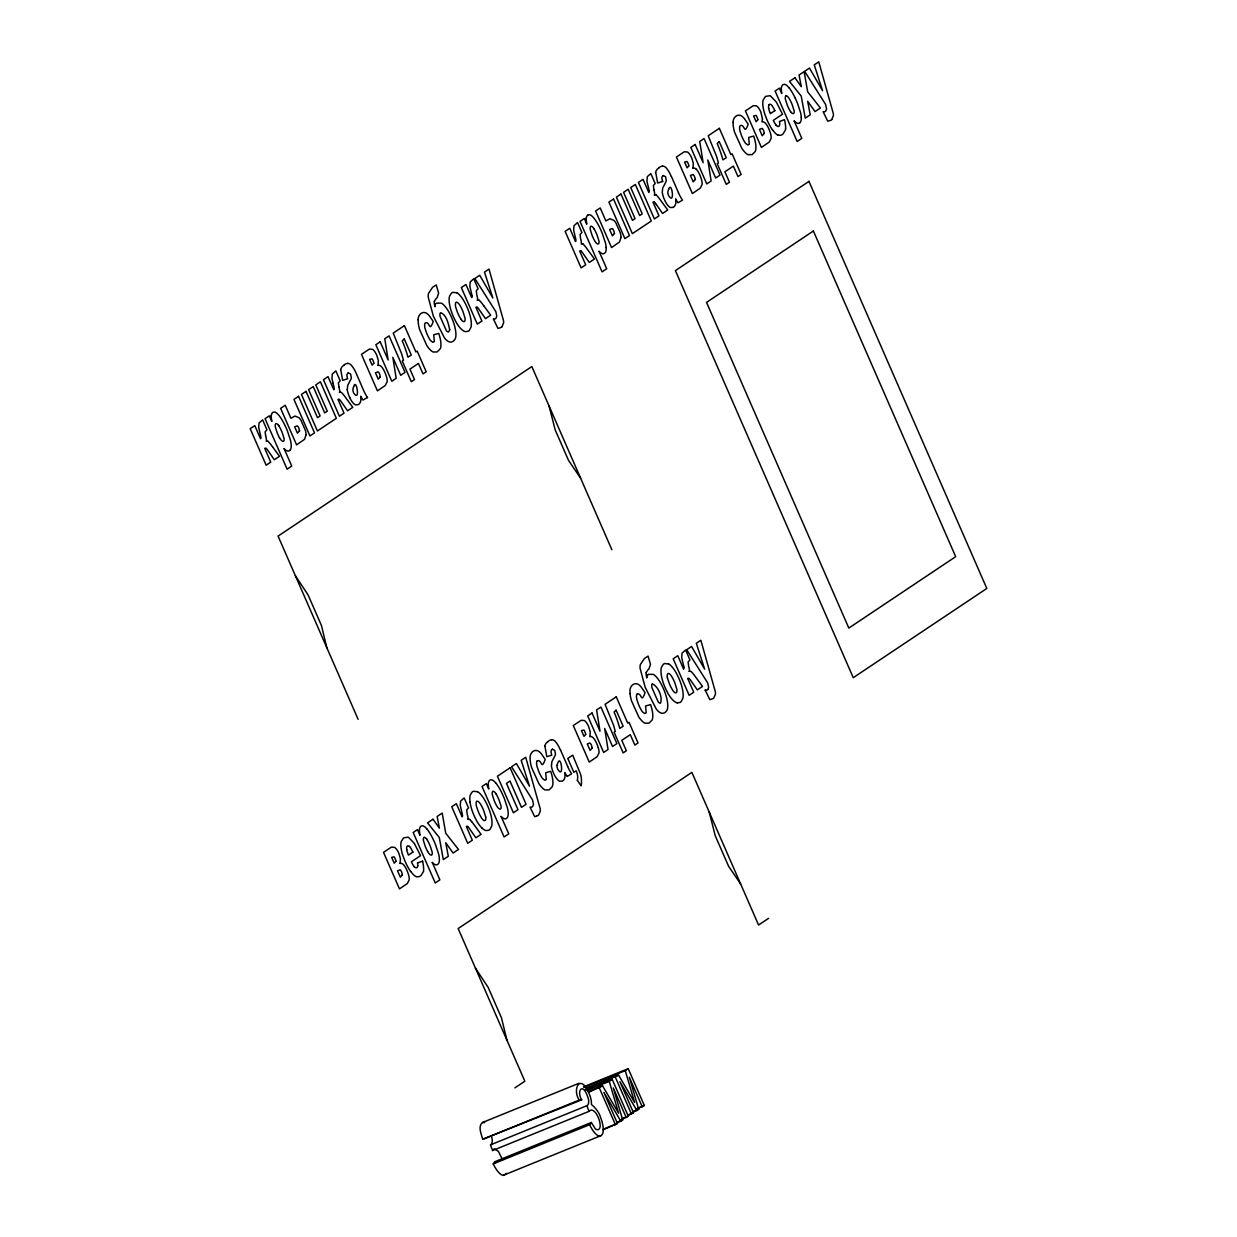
<?xml version="1.0" encoding="UTF-8"?>
<svg xmlns="http://www.w3.org/2000/svg" width="1237" height="1237" viewBox="0 0 1237 1237"><rect width="100%" height="100%" fill="white"/><g stroke="black" fill="none" stroke-linecap="round" stroke-linejoin="round"><path stroke-width="1.5" d="M340.778 369.925L342.649 380.331L347.659 378.8A7.19 2.551 67.9 0 1 346.886 375.012A12.092 4.283 67.9 0 1 348.355 372.971M544.929 746.282L546.8 756.673L551.81 755.158A7.19 2.551 67.9 0 1 551.022 751.354A12.092 4.283 67.9 0 1 552.491 749.313M655.749 172.608L657.62 183.014L662.63 181.483M557.145 765.1L557.021 766.074A3.479 1.237 67.9 0 0 557.052 766.6A3.989 1.407 67.9 0 0 557.763 769.275C564.428 779.928 560.995 753.472 557.841 762.997A30.477 10.793 67.9 0 0 557.129 765.084M434.403 301.333L435.795 298.998A83.095 29.441 67.9 0 1 437.094 297.792L438.625 293.123L436.228 284.897L432.579 287.324L428.59 293.2A15.694 5.566 67.9 0 0 428.218 297.112L433.352 316.131L444.454 337.887A15.942 5.644 67.9 0 0 446.047 339.68A17.318 6.139 67.9 0 0 448.072 341.304C451.66 343.932 455.974 339.974 455.85 336.124A17.658 6.262 67.9 0 0 455.804 332.32A20.952 7.422 67.9 0 0 452.835 320.46L452.031 318.497A25.482 9.03 67.9 0 0 450.701 315.528L450.253 314.6A19.947 7.066 67.9 0 0 444.439 305.678L443.928 305.152A17.813 6.309 67.9 0 0 441.423 303.142L436.414 303.173A13.035 4.623 67.9 0 0 434.867 306.436M646.255 672.526L647.647 670.207A83.095 29.441 67.9 0 1 648.93 669.001L650.476 664.331L648.064 656.089L644.415 658.532L640.426 664.393A15.694 5.566 67.9 0 0 640.07 668.305L645.204 687.339L656.29 709.095A15.942 5.644 67.9 0 0 657.883 710.888A17.318 6.139 67.9 0 0 659.909 712.512C663.511 715.125 667.825 711.182 667.686 707.332A17.658 6.262 67.9 0 0 667.655 703.528A20.952 7.422 67.9 0 0 664.686 691.653L663.882 689.689A25.482 9.03 67.9 0 0 662.553 686.736L662.104 685.793A19.947 7.066 67.9 0 0 656.29 676.886L655.78 676.361A17.813 6.309 67.9 0 0 653.26 674.351L648.265 674.381M353.782 386.47C356.395 377.362 360.601 403.216 353.643 392.918A3.989 1.407 67.9 0 1 352.916 390.258A3.479 1.237 67.9 0 1 352.885 389.732L352.993 388.758A30.477 10.793 67.9 0 1 353.705 386.686M492.604 1150.534L589.044 1111.352L586.879 1105.708L490.44 1144.905L492.604 1150.534L492.96 1149.838M589.044 1111.352C595.894 1103.791 606.006 1133.107 595.878 1129.335A9.107 3.232 67.9 0 1 595.152 1128.561L591.332 1122.485L494.908 1161.682L493.223 1163.893A17.272 6.123 67.9 0 0 504.016 1175.305M668.66 189.338C671.691 179.922 675.356 206.1 668.598 195.601A3.989 1.407 67.9 0 1 667.887 192.941A3.479 1.237 67.9 0 1 667.841 192.415L667.965 191.441A30.477 10.793 67.9 0 1 668.676 189.369M692.936 168.046L693.354 163.47L691.823 158.197A10.731 3.804 67.9 0 0 691.359 157.192A8.381 2.969 67.9 0 0 688.159 152.538A9.85 3.495 67.9 0 0 687.385 151.996L684.324 151.78L676.423 157.022L692.38 193.544L700.219 188.194L702.106 184.483A8.628 3.062 67.9 0 0 702.137 183.231A9.03 3.201 67.9 0 0 701.425 179.288L700.389 176.35A15.509 5.489 67.9 0 0 699.632 174.587A9.401 3.324 67.9 0 0 696.307 169.222M493.223 1163.893L589.647 1124.696L591.332 1122.485M290.03 450.222L290.247 449.959A15.462 5.474 67.9 0 0 291.19 444.81L291.051 443.434A15.633 5.536 67.9 0 0 290.509 440.341L287.355 430.77A38.285 13.561 67.9 0 0 285.948 427.523L285.051 425.574A24.446 8.659 67.9 0 0 279.036 415.477L277.66 413.993A13.715 4.855 67.9 0 0 274.49 412.029L273.485 412.122A19.514 6.912 67.9 0 0 272.712 412.524A15.849 5.613 67.9 0 0 271.32 415.493M800.107 122.54L800.324 122.262A15.462 5.474 67.9 0 0 801.251 117.128M501.959 326.738L503.598 322.888A11.118 3.943 67.9 0 0 503.598 321.45A9.494 3.371 67.9 0 0 503.521 320.646L489.002 269.063L484.471 272.094L492.821 297.962L479.709 275.263L474.853 278.511L495.867 311.709L496.779 316.162L495.96 318.357A24.554 8.705 67.9 0 1 493.347 318.914L497.954 328.408L499.825 327.898A52.093 18.462 67.9 0 0 502.006 326.815M831.743 119.525L833.367 115.69A11.118 3.943 67.9 0 0 833.367 114.237A9.494 3.371 67.9 0 0 833.29 113.433L818.77 61.85L814.24 64.881L822.59 90.749L809.477 68.066L804.622 71.313L825.636 104.496L826.548 108.949L825.728 111.144A24.554 8.705 67.9 0 1 823.115 111.701L827.739 121.195L829.594 120.685A52.093 18.462 67.9 0 0 831.774 119.602M707.811 689.566L708.631 687.355L707.703 682.917L686.69 649.719L691.56 646.472L704.657 669.171L696.323 643.286L700.853 640.271L715.373 691.854A9.494 3.371 67.9 0 1 715.45 692.643A11.118 3.943 67.9 0 1 715.45 694.096L713.811 697.946A52.093 18.462 67.9 0 1 711.662 699.075L709.806 699.616L705.183 690.076M774.872 110.619L770.357 113.649A11.458 4.051 67.9 0 1 768.656 108.315M367.528 397.464L362.998 400.046A14.133 5.01 67.9 0 1 361.096 396.969L360.756 396.211A20.364 7.221 67.9 0 1 360.663 401.252A25.807 9.138 67.9 0 1 358.127 404.669L355.359 404.824A11.179 3.958 67.9 0 1 353.859 403.757A10.932 3.881 67.9 0 1 349.7 397.587M412.957 852.077L408.426 855.107A11.458 4.051 67.9 0 1 406.726 849.773M514.839 1087.895L524.844 1081.215L458.154 928.554L691.885 772.383L758.575 925.029L768.594 918.333M588.642 1092.317L602.543 1085.823L618.608 1113.192L609.253 1081.354L612.207 1079.375L628.288 1116.207L620.881 1119.763M585.024 1089.596L618.577 1075.123L634.627 1102.476L625.273 1070.639L628.226 1068.675L644.322 1105.507L636.916 1109.048M602.96 1129.876L617.464 1123.459L603.888 1092.379L620.835 1121.201L622.675 1119.964L613.289 1087.926L626.247 1117.583M627.901 1115.542L633.483 1112.743L619.907 1081.664L636.854 1110.486L638.694 1109.264L629.308 1077.226L642.266 1106.883M637.302 694.065C641.864 692.395 640.89 704.317 645.095 692.689L641.106 686.906A17.009 6.03 67.9 0 0 638.849 684.772A15.911 5.644 67.9 0 0 637.38 683.937C632.849 682.391 629.386 687.525 629.989 691.607A23.147 8.195 67.9 0 0 630.081 693.586M537.43 760.801C541.992 759.131 541.017 771.053 545.223 759.425L541.234 753.642A17.009 6.03 67.9 0 0 538.976 751.508A15.911 5.644 67.9 0 0 537.492 750.673C532.977 749.127 529.513 754.261 530.116 758.343A23.147 8.195 67.9 0 0 530.209 760.322A18.725 6.633 67.9 0 0 531.044 765.425A16.483 5.845 67.9 0 0 531.647 767.605L538.837 783.578A19.514 6.912 67.9 0 0 542.749 788.309A17.735 6.278 67.9 0 0 545.13 789.964L549.182 789.871L552.29 786.655A18.895 6.695 67.9 0 0 552.769 784.815L552.908 783.408A17.674 6.262 67.9 0 0 552.692 779.325A19.498 6.912 67.9 0 0 551.687 774.501L550.728 771.316L545.687 772.723L546.321 779.48L544.868 780.284L542.734 778.707A8.597 3.046 67.9 0 1 540.94 776.001L539.502 773.125A22.591 8.01 67.9 0 1 538.497 770.744L537.09 766.6A8.087 2.861 67.9 0 1 537.446 760.616M663.248 175.468L665.583 176.798L666.326 180.633A43.867 15.54 67.9 0 1 665.707 182.21L662.676 188.117L662.259 192.323A11.241 3.989 67.9 0 0 664.717 200.224A10.932 3.881 67.9 0 0 668.83 206.471A11.179 3.958 67.9 0 0 670.315 207.507L673.129 207.46M348.293 372.785L350.628 374.115L351.354 377.934A43.867 15.54 67.9 0 1 350.751 379.527L347.705 385.434L347.288 389.64M552.429 749.143L554.764 750.457L555.506 754.292A43.867 15.54 67.9 0 1 554.887 755.884L551.857 761.791L551.439 765.997A11.241 3.989 67.9 0 0 553.898 773.898A10.932 3.881 67.9 0 0 558.011 780.13A11.179 3.958 67.9 0 0 559.495 781.165L562.309 781.119A25.807 9.138 67.9 0 0 564.814 777.625A20.364 7.221 67.9 0 0 564.861 772.522M503.923 1175.057L600.935 1135.643A24.616 8.721 67.9 0 0 601.77 1135.009L602.249 1134.406A18.168 6.432 67.9 0 0 603.239 1128.175A19.421 6.881 67.9 0 0 603.068 1126.706A16.39 5.814 67.9 0 0 600.579 1117.444C599.203 1112.249 594.703 1107.069 591.425 1104.455C591.75 1099.585 589.894 1094.869 587.683 1090.632C579.705 1074.304 572.267 1089.488 579.179 1100.095L581.699 1099.848C576.566 1091.776 582.008 1082.329 586.926 1094.791A11.705 4.144 67.9 0 1 587.359 1095.843L587.915 1097.343A7.376 2.613 67.9 0 1 588.704 1101.564L588.673 1101.904A14.303 5.072 67.9 0 1 587.235 1105.553M504.217 1174.964L504.495 1174.841A24.616 8.721 67.9 0 0 505.345 1174.207L505.825 1173.604A18.168 6.432 67.9 0 0 506.026 1173.264M578.962 1083.287L482.538 1122.485C477.575 1126.505 481.44 1134.283 482.739 1139.292L581.699 1099.848M583.57 1086.813L628.226 1068.675M584.204 1087.338L625.273 1070.639M586.431 1088.189L618.577 1075.123M585.41 1090.261L612.207 1079.375M587.822 1090.06L609.253 1081.354M588.255 1091.637L602.543 1085.823M482.739 1139.292L579.179 1100.095M637.179 1108.414L644.322 1105.507M633.344 1111.444L638.694 1109.264M633.298 1111.939L636.854 1110.486M628.118 1114.924L633.483 1112.743M622.938 1118.387L628.288 1116.207M617.309 1122.145L622.675 1119.964M617.263 1122.639L620.835 1121.201M603.177 1129.257L617.464 1123.459M417.549 862.931L422.637 861.168M482.538 1122.485L484.595 1122.562M536.518 816.142L534.662 816.652L530.024 807.112A24.554 8.705 67.9 0 0 532.652 806.57L533.487 804.591L532.559 799.952L511.546 766.754L516.401 763.507L529.513 786.191L521.179 760.322L525.71 757.291L540.229 808.89A9.494 3.371 67.9 0 1 540.306 809.678A11.118 3.943 67.9 0 1 540.291 811.132L538.667 814.982A52.093 18.462 67.9 0 1 536.518 816.111M494.12 1148.694L498.372 1151.322L502.578 1159.858M677.273 702.879L680.025 702.461A37.218 13.19 67.9 0 0 681.139 701.626L682.839 698.395A19.56 6.927 67.9 0 0 683.118 693.462A19.606 6.943 67.9 0 0 680.907 683.504L679.778 680.489A26.534 9.401 67.9 0 0 678.495 677.489L678.077 676.593A19.73 6.989 67.9 0 0 668.537 663.79M778.259 135.204L780.856 135.235A46.14 16.344 67.9 0 0 782.341 134.493A58.556 20.751 67.9 0 0 782.99 134.013L785.356 130.117A15.633 5.536 67.9 0 0 785.557 128.864M456.731 292.767L452.742 292.349A38.038 13.483 67.9 0 0 451.459 293.107L449.603 296.076A20.163 7.144 67.9 0 0 449.186 301.581A21.075 7.468 67.9 0 0 449.371 303.281A19.606 6.943 67.9 0 0 451.737 312.544L452.51 314.554A25.807 9.138 67.9 0 0 453.855 317.723L455.881 321.759A18.988 6.726 67.9 0 0 460.195 327.991L461.339 329.166A20.271 7.19 67.9 0 0 465.437 331.655L468.174 331.253A37.218 13.19 67.9 0 0 469.287 330.434L470.988 327.186A19.56 6.927 67.9 0 0 471.266 322.269A19.606 6.943 67.9 0 0 469.07 312.296L467.926 309.281A26.534 9.401 67.9 0 0 466.643 306.281L466.225 305.384A19.73 6.989 67.9 0 0 456.685 292.581M668.583 663.975L664.594 663.558A38.038 13.483 67.9 0 0 663.295 664.315L661.439 667.284A20.163 7.144 67.9 0 0 661.037 672.789A21.075 7.468 67.9 0 0 661.223 674.49A19.606 6.943 67.9 0 0 663.573 683.752L664.346 685.762A25.807 9.138 67.9 0 0 665.707 688.932L667.733 692.967A18.988 6.726 67.9 0 0 672.047 699.199L673.175 700.358A20.271 7.19 67.9 0 0 677.273 702.863M477.436 791.695L473.446 791.278A38.038 13.483 67.9 0 0 472.147 792.051L470.292 795.004A20.163 7.144 67.9 0 0 469.89 800.525A21.075 7.468 67.9 0 0 470.075 802.225M654.512 202.28L654.419 202.203A10.159 3.603 67.9 0 1 656.368 204.615M581.251 251.235L581.143 251.157A10.159 3.603 67.9 0 1 583.106 253.57L589.276 262.445L594.456 258.966L587.482 249.441A60.366 21.385 67.9 0 0 584.993 246.148L583.431 244.4A3.881 1.376 67.9 0 0 583.029 244.106M477.436 307.456L477.343 307.379A10.159 3.603 67.9 0 1 479.291 309.791L485.476 318.651L490.656 315.188L483.682 305.663M339.464 399.52L339.556 399.597A10.159 3.603 67.9 0 1 341.412 401.932L347.582 410.792L352.777 407.329L345.788 397.804A60.366 21.385 67.9 0 0 343.298 394.495L341.737 392.748A3.881 1.376 67.9 0 0 341.35 392.454A12.339 4.376 67.9 0 0 339.479 392.361M689.179 678.587L689.287 678.665A10.159 3.603 67.9 0 1 691.143 680.999L697.312 689.859L702.508 686.396L695.519 676.871A60.366 21.385 67.9 0 0 693.029 673.577L691.468 671.83A3.881 1.376 67.9 0 0 691.081 671.521A12.339 4.376 67.9 0 0 689.21 671.444M482.028 828.094L480.899 826.919A18.988 6.726 67.9 0 1 476.585 820.703L474.56 816.667A25.807 9.138 67.9 0 1 473.199 813.498L472.426 811.487A19.606 6.943 67.9 0 1 470.06 802.21M789.098 87.858L787.737 86.312A13.715 4.855 67.9 0 0 784.552 84.348L783.547 84.441A19.514 6.912 67.9 0 0 782.774 84.843A15.849 5.613 67.9 0 0 781.382 87.812M496.022 783.315L494.661 781.753A13.715 4.855 67.9 0 0 491.491 779.805L490.47 779.882A19.514 6.912 67.9 0 0 489.697 780.3A15.849 5.613 67.9 0 0 488.321 783.268A20.751 7.345 67.9 0 0 488.785 789.051L486.357 783.593L482.043 786.469L504.093 836.939L508.747 833.846L501.109 816.389M427.167 829.316L425.806 827.769A13.715 4.855 67.9 0 0 422.637 825.806L421.616 825.899A19.514 6.912 67.9 0 0 420.843 826.301A15.849 5.613 67.9 0 0 419.467 829.269A20.751 7.345 67.9 0 0 419.931 835.068M471.591 821.554L470.029 819.791A3.881 1.376 67.9 0 0 469.643 819.497M272.527 446.758L279.5 456.283L274.32 459.747L268.151 450.84A10.159 3.603 67.9 0 0 266.28 448.49M656.383 204.569L662.553 213.475L667.733 210.012L660.759 200.487A60.366 21.385 67.9 0 0 658.27 197.193L656.708 195.446A3.881 1.376 67.9 0 0 656.306 195.137M577.385 780.408L581.127 785.82A37.899 13.421 67.9 0 0 581.514 783.191L581.344 777.872A13.468 4.778 67.9 0 0 580.416 773.836L572.7 755.158L567.783 758.451L573.86 772.352L576.21 770.79A8.288 2.938 67.9 0 1 577.648 776.078L577.679 776.913A24.029 8.52 67.9 0 1 577.354 780.377M580.601 478.193L568.51 460.38L555.181 429.857L549.135 406.153M740.654 884.007L728.562 866.209L715.218 835.671L709.188 811.982M295.38 575.715L308.09 594.951L321.434 625.489L326.846 647.755M475.456 968.154L488.167 987.389L501.511 1017.912L506.923 1040.178M278.913 425.915L279.949 427.662A17.797 6.309 67.9 0 1 281.309 430.491A27.152 9.618 67.9 0 1 282.051 432.192L284 438.223A5.829 2.072 67.9 0 1 283.66 441.13A6.68 2.366 67.9 0 1 281.108 440.078A7.592 2.69 67.9 0 1 279.5 437.682M427.043 839.676L428.079 841.438A17.797 6.309 67.9 0 1 429.455 844.268A27.152 9.618 67.9 0 1 430.198 845.969L432.146 851.999A5.829 2.072 67.9 0 1 431.806 854.891A6.68 2.366 67.9 0 1 429.239 853.855A7.592 2.69 67.9 0 1 427.631 851.458M495.558 1162.904L494.908 1161.682M795.113 97.878L796.025 99.841A38.285 13.561 67.9 0 1 797.417 103.088L800.586 112.66A15.633 5.536 67.9 0 1 801.128 115.737L801.251 117.113M794.185 120.932L801.808 138.389L797.169 141.497L775.12 91.028L779.418 88.152L781.784 93.548A20.751 7.345 67.9 0 1 781.32 87.734M671.459 176.613L678.51 192.756M599.079 251.312L606.702 268.754L602.063 271.862L580.014 221.392L584.312 218.516L586.678 223.928M575.514 241.478L569.747 228.288L565.154 231.365L581.112 267.888L585.704 264.826L579.705 251.08A7.468 2.644 67.9 0 1 580.957 251.003M683.551 668.908L677.783 655.718L673.191 658.795L689.148 695.318L693.741 692.241L687.741 678.51M611.867 549.738L531.833 366.554L278.078 536.116L358.111 719.3M560.639 750.271L567.69 766.43M377.965 365.363L378.383 360.787L376.868 355.514A10.731 3.804 67.9 0 0 376.404 354.509A8.381 2.969 67.9 0 0 373.203 349.855A9.85 3.495 67.9 0 0 372.43 349.313L369.368 349.097L361.467 354.323L377.424 390.861L385.264 385.496L387.135 381.785A8.628 3.062 67.9 0 0 387.181 380.548A9.03 3.201 67.9 0 0 386.454 376.605L385.434 373.667A15.509 5.489 67.9 0 0 384.676 371.904A9.401 3.324 67.9 0 0 381.336 366.539A12.107 4.299 67.9 0 0 378.012 365.487M615.392 1077.241L631.473 1114.089M599.357 1087.957L615.454 1124.789M284.123 448.614L291.746 466.071L287.108 469.179L265.058 418.709L269.357 415.833L271.723 421.229M432.254 862.39L439.877 879.847L435.238 882.955L413.189 832.486L417.503 829.61L419.853 835.006M400.03 863.38L400.448 858.803L398.917 853.53A10.731 3.804 67.9 0 0 398.469 852.525A8.381 2.969 67.9 0 0 395.268 847.871A9.85 3.495 67.9 0 0 394.495 847.345L391.418 847.113L383.516 852.355L399.474 888.877L407.313 883.527L409.2 879.816A8.628 3.062 67.9 0 0 409.231 878.564A9.03 3.201 67.9 0 0 408.519 874.621L407.483 871.683A15.509 5.489 67.9 0 0 406.741 869.92A9.401 3.324 67.9 0 0 403.401 864.555A12.107 4.299 67.9 0 0 400.077 863.503M491.305 1136.061L491.476 1136.54A7.376 2.613 67.9 0 1 492.264 1140.761L492.249 1141.102A14.303 5.072 67.9 0 1 490.795 1144.751M598.306 747.813L597.27 744.875A15.509 5.489 67.9 0 0 596.528 743.112A9.401 3.324 67.9 0 0 593.188 737.747A12.107 4.299 67.9 0 0 589.863 736.68L590.235 731.995L588.704 726.722A10.731 3.804 67.9 0 0 588.24 725.702A8.381 2.969 67.9 0 0 585.055 721.063A9.85 3.495 67.9 0 0 584.281 720.522L581.204 720.305L573.303 725.531L589.26 762.069L597.1 756.704L598.986 752.993A8.628 3.062 67.9 0 0 599.017 751.756A9.03 3.201 67.9 0 0 598.306 747.813M333.093 383.377L333.31 384.243A25.776 9.138 67.9 0 1 334.191 388.171A4.237 1.5 67.9 0 1 333.789 389.763L328.052 376.651L323.46 379.713L339.417 416.25L344.025 413.173L338.01 399.443A7.468 2.644 67.9 0 1 339.263 399.35M653.909 189.725L653.352 185.565L655.177 183.54L650.832 173.582L647.368 176.597L646.92 180.896A30.136 10.685 67.9 0 0 648.095 186.076L648.281 186.926A25.776 9.138 67.9 0 1 649.162 190.854M338.938 387.026L338.381 382.882L340.206 380.841L335.861 370.899L332.336 374.038L331.964 378.213A30.136 10.685 67.9 0 0 333.14 383.393M265.677 435.996L265.12 431.852L266.945 429.811L262.6 419.853L259.074 423.008L258.688 427.167A30.136 10.685 67.9 0 0 259.863 432.362L260.033 433.213A25.776 9.138 67.9 0 1 260.93 437.125A4.237 1.5 67.9 0 1 260.512 438.733L254.791 425.605L250.183 428.682L266.156 465.205L270.748 462.143L264.749 448.397A7.468 2.644 67.9 0 1 265.986 448.304M485.739 817.085L483.682 810.498A26.271 9.308 67.9 0 0 482.894 808.673A19.869 7.035 67.9 0 0 481.889 806.57L480.714 804.437A7.824 2.768 67.9 0 0 479.415 802.612A6.974 2.474 67.9 0 0 476.771 801.282A7.391 2.629 67.9 0 0 476.477 806.354L478.162 811.271A22.683 8.04 67.9 0 0 479.693 814.704L481.595 818.105A7.144 2.536 67.9 0 0 485.77 817.116M606.145 247.493L606.022 246.117A15.633 5.536 67.9 0 0 605.481 243.024L602.311 233.453A38.285 13.561 67.9 0 0 600.919 230.206L600.007 228.257A24.446 8.659 67.9 0 0 593.992 218.16L592.631 216.676A13.715 4.855 67.9 0 0 589.461 214.712L588.441 214.805A19.514 6.912 67.9 0 0 587.668 215.223M600.44 1136.107A17.272 6.123 67.9 0 1 589.616 1124.727M583.014 244.014A12.339 4.376 67.9 0 0 581.174 244.014A4.592 1.624 67.9 0 0 581.39 242.266A21.601 7.654 67.9 0 0 580.601 238.664L580.076 234.535L581.9 232.494L577.555 222.552L574.03 225.691L573.643 229.85A30.136 10.685 67.9 0 0 574.818 235.045L575.004 235.896A25.776 9.138 67.9 0 1 575.885 239.808A4.237 1.5 67.9 0 1 575.483 241.416M586.755 223.974A20.751 7.345 67.9 0 1 586.214 218.099M599.095 251.467A16.406 5.814 67.9 0 0 604.97 252.858L605.218 252.642A15.462 5.474 67.9 0 0 606.145 247.493M586.276 218.191A15.849 5.613 67.9 0 1 587.683 215.238M654.435 195.059A12.339 4.376 67.9 0 1 656.29 195.059M654.373 194.905A4.592 1.624 67.9 0 0 654.667 193.297A21.601 7.654 67.9 0 0 653.878 189.709M649.178 190.885A4.237 1.5 67.9 0 1 648.76 192.446L643.024 179.334L638.431 182.411L654.388 218.934L658.981 215.856L652.981 202.126A7.468 2.644 67.9 0 1 654.218 202.033M662.676 181.483A7.19 2.551 67.9 0 1 661.841 177.695A12.092 4.283 67.9 0 1 663.326 175.654M673.098 207.352A25.807 9.138 67.9 0 0 675.634 203.966A20.364 7.221 67.9 0 0 675.68 198.863L676.082 199.605A14.133 5.01 67.9 0 0 677.953 202.806L682.484 200.162A21.833 7.731 67.9 0 1 678.433 192.817M671.351 176.659A14.767 5.226 67.9 0 0 665.893 167.536A14.427 5.118 67.9 0 0 662.553 166.16M658.78 167.815A68.669 24.338 67.9 0 1 662.491 166.005M655.579 172.33A33.615 11.906 67.9 0 1 658.888 168.077M692.983 168.17A12.107 4.299 67.9 0 1 696.292 169.222M776.063 125.123A10.685 3.788 67.9 0 1 773.326 120.329L782.495 114.206L776.233 101.913L770.605 96.038A17.349 6.139 67.9 0 0 769.971 95.744L765.502 96.378L763.105 100.151A19.204 6.804 67.9 0 0 762.842 104.99A19.174 6.788 67.9 0 0 764.744 113.943L766.646 119.015A22.359 7.917 67.9 0 0 772.568 130.071M778.289 135.328A18.4 6.525 67.9 0 1 772.584 129.9M785.634 128.957A22.297 7.901 67.9 0 0 784.49 119.68L779.48 121.473A10.453 3.696 67.9 0 1 779.712 124.55A8.242 2.922 67.9 0 1 776.078 125.184M774.795 110.665A10.963 3.881 67.9 0 0 771.455 104.882A7.36 2.613 67.9 0 0 769.228 104.712M768.703 108.346A7.267 2.582 67.9 0 1 769.167 104.604M800.076 122.478A16.406 5.814 67.9 0 1 794.2 121.087M789.098 87.781A24.446 8.659 67.9 0 1 795.097 97.909M791.17 112.381A7.592 2.69 67.9 0 1 789.562 110A15.54 5.505 67.9 0 1 787.768 106.32A24.199 8.582 67.9 0 1 787.273 105.176L785.371 99.115A6.448 2.288 67.9 0 1 785.897 95.991M791.17 112.397A6.68 2.366 67.9 0 0 793.706 113.402A5.829 2.072 67.9 0 0 794.061 110.541L792.113 104.511A27.152 9.618 67.9 0 0 791.386 102.795A17.797 6.309 67.9 0 0 790.01 99.981L788.974 98.218A6.417 2.273 67.9 0 0 788.201 97.197A6.015 2.134 67.9 0 0 785.882 95.945M414.132 866.58A10.685 3.788 67.9 0 1 411.395 861.787L420.565 855.664L414.302 843.371L408.689 837.495A17.349 6.139 67.9 0 0 408.055 837.202L403.587 837.836L401.175 841.608A19.204 6.804 67.9 0 0 400.912 846.448A19.174 6.788 67.9 0 0 402.814 855.401L404.731 860.473A22.359 7.917 67.9 0 0 410.653 871.528M410.669 871.358A18.4 6.525 67.9 0 0 416.374 876.786L418.941 876.693A46.14 16.344 67.9 0 0 420.41 875.951A58.556 20.751 67.9 0 0 421.059 875.471L423.441 871.575A15.633 5.536 67.9 0 0 423.626 870.322A22.297 7.901 67.9 0 0 422.559 861.138M417.503 862.9A10.453 3.696 67.9 0 1 417.781 866.008M417.689 865.869A8.242 2.922 67.9 0 1 414.163 866.642M409.524 846.34A10.963 3.881 67.9 0 1 412.864 852.123M406.772 849.804A7.267 2.582 67.9 0 1 409.323 846.479M432.27 862.545A16.406 5.814 67.9 0 0 438.145 863.936L438.393 863.72A15.462 5.474 67.9 0 0 439.336 858.586L439.197 857.195A15.633 5.536 67.9 0 0 438.656 854.118L435.486 844.546A38.285 13.561 67.9 0 0 434.094 841.299L433.182 839.335A24.446 8.659 67.9 0 0 427.167 829.238M427.631 851.473A15.54 5.505 67.9 0 1 425.837 847.778A24.199 8.582 67.9 0 1 425.342 846.634L423.441 840.572A6.448 2.288 67.9 0 1 423.966 837.449M426.44 838.624A6.448 2.288 67.9 0 1 427.213 839.645M423.951 837.418A6.015 2.134 67.9 0 1 426.286 838.671M467.849 826.563A10.159 3.603 67.9 0 1 469.704 828.96L475.889 837.82L481.069 834.356L474.096 824.832A60.366 21.385 67.9 0 0 471.591 821.538M469.612 819.404A12.339 4.376 67.9 0 0 467.772 819.404A4.592 1.624 67.9 0 0 468.003 817.642A21.601 7.654 67.9 0 0 467.215 814.054L466.689 809.926L468.514 807.885L464.153 797.927L460.643 801.081L460.257 805.241A30.136 10.685 67.9 0 0 461.432 810.436L461.602 811.286A25.776 9.138 67.9 0 1 462.499 815.198A4.237 1.5 67.9 0 1 462.081 816.807L456.36 803.679L451.752 806.756L467.71 843.278L472.318 840.217L466.318 826.471A7.468 2.644 67.9 0 1 467.555 826.378M482.028 828.11A20.271 7.19 67.9 0 0 486.126 830.584L488.862 830.197A37.218 13.19 67.9 0 0 489.991 829.362L491.692 826.13A19.606 6.943 67.9 0 0 489.759 811.24L488.63 808.225A26.534 9.401 67.9 0 0 487.347 805.21L486.93 804.313A19.73 6.989 67.9 0 0 477.389 791.525M501.124 816.544A16.406 5.814 67.9 0 0 507 817.935L507.247 817.719A15.462 5.474 67.9 0 0 508.191 812.57L508.051 811.194A15.633 5.536 67.9 0 0 507.51 808.101L504.356 798.53A38.285 13.561 67.9 0 0 502.949 795.283L502.052 793.334A24.446 8.659 67.9 0 0 496.037 783.237M565.232 773.326A14.133 5.01 67.9 0 0 567.134 776.465L571.664 773.821A21.833 7.731 67.9 0 1 567.613 766.476M560.531 750.333A14.767 5.226 67.9 0 0 555.073 741.195A14.427 5.118 67.9 0 0 551.733 739.819M547.96 741.489A68.669 24.338 67.9 0 1 551.671 739.68M544.759 745.988A33.615 11.906 67.9 0 1 548.068 741.752M637.318 693.88A8.087 2.861 67.9 0 0 636.962 699.864L638.369 704.008A22.591 8.01 67.9 0 0 639.374 706.389L640.812 709.28A8.597 3.046 67.9 0 0 642.606 711.986L644.74 713.548L646.193 712.744L645.559 705.987L650.6 704.58L651.559 707.765A19.498 6.912 67.9 0 1 652.564 712.589A17.674 6.262 67.9 0 1 652.78 716.671L652.641 718.078A18.895 6.695 67.9 0 1 652.162 719.919L649.054 723.135L645.003 723.228A17.735 6.278 67.9 0 1 642.637 721.588A19.514 6.912 67.9 0 1 638.709 716.841L631.519 700.869A16.483 5.845 67.9 0 1 630.916 698.689A18.725 6.633 67.9 0 1 630.081 693.586M646.812 677.783A7.638 2.706 67.9 0 1 646.209 672.464M646.704 677.629A13.035 4.623 67.9 0 1 648.327 674.552M652.255 684.138A9.076 3.216 67.9 0 1 652.517 683.906C658.13 686.365 662.939 697.297 660.496 703.111A6.525 2.319 67.9 0 1 658.208 701.905L651.945 687.726A6.587 2.335 67.9 0 1 652.239 684.107M667.3 677.072A7.283 2.582 67.9 0 1 667.934 673.593A6.974 2.474 67.9 0 1 670.562 674.892A7.824 2.768 67.9 0 1 671.861 676.716L673.036 678.85A19.869 7.035 67.9 0 1 674.041 680.953A26.271 9.308 67.9 0 1 674.83 682.778L676.902 689.365A7.144 2.536 67.9 0 1 672.773 690.416L670.841 686.968A22.683 8.04 67.9 0 1 669.31 683.535L667.624 678.618A7.391 2.629 67.9 0 1 667.331 677.103M689.133 671.289A4.592 1.624 67.9 0 0 689.426 669.681A21.601 7.654 67.9 0 0 688.638 666.094L688.112 661.95L689.937 659.924L685.592 649.966L682.066 653.121L681.695 657.28A30.136 10.685 67.9 0 0 682.855 662.46L683.04 663.31A25.776 9.138 67.9 0 1 683.922 667.238M683.937 667.269A4.237 1.5 67.9 0 1 683.52 668.83M687.772 678.556A7.468 2.644 67.9 0 1 688.994 678.417M707.796 689.535A24.554 8.705 67.9 0 1 705.183 690.122M483.682 305.678A60.366 21.385 67.9 0 0 481.178 302.369L479.616 300.622A3.881 1.376 67.9 0 0 479.229 300.328M477.358 300.235A12.339 4.376 67.9 0 1 479.198 300.235M477.296 300.081A4.592 1.624 67.9 0 0 477.59 298.473A21.601 7.654 67.9 0 0 476.802 294.885L476.276 290.757L478.1 288.716L473.74 278.758L470.23 281.912L469.844 286.072A30.136 10.685 67.9 0 0 471.019 291.267L471.189 292.118A25.776 9.138 67.9 0 1 472.086 296.03M472.086 296.06A4.237 1.5 67.9 0 1 471.668 297.638L465.947 284.51L461.339 287.587L477.296 324.109L481.904 321.048L475.905 307.302A7.468 2.644 67.9 0 1 477.142 307.209M434.976 306.59A7.638 2.706 67.9 0 1 434.357 301.271M349.746 397.541A11.241 3.989 67.9 0 1 347.21 389.578M367.497 397.634A21.833 7.731 67.9 0 1 363.477 390.134L356.488 373.93A14.767 5.226 67.9 0 0 350.937 364.838A14.427 5.118 67.9 0 0 347.582 363.462M343.824 365.131A68.669 24.338 67.9 0 1 347.535 363.322M340.608 369.647A33.615 11.906 67.9 0 1 343.917 365.394M339.417 392.222A4.592 1.624 67.9 0 0 339.696 390.614A21.601 7.654 67.9 0 0 338.923 387.026M279.485 437.697A15.54 5.505 67.9 0 1 277.706 434.001A24.199 8.582 67.9 0 1 277.196 432.873L275.294 426.796A6.448 2.288 67.9 0 1 275.836 423.672A6.015 2.134 67.9 0 1 278.139 424.894M278.294 424.848A6.448 2.288 67.9 0 1 279.067 425.884M271.8 421.291A20.751 7.345 67.9 0 1 271.259 415.416M290.015 450.175A16.406 5.814 67.9 0 1 284.139 448.784M272.527 446.773A60.366 21.385 67.9 0 0 270.022 443.464L268.46 441.717A3.881 1.376 67.9 0 0 268.073 441.423M268.042 441.331A12.339 4.376 67.9 0 0 266.202 441.331A4.592 1.624 67.9 0 0 266.434 439.568A21.601 7.654 67.9 0 0 265.646 435.981M418.137 319.811L418.137 320.398A23.147 8.195 67.9 0 0 418.23 322.378A18.725 6.633 67.9 0 0 419.065 327.48A16.483 5.845 67.9 0 0 419.668 329.66L426.858 345.633A19.514 6.912 67.9 0 0 430.785 350.365A17.735 6.278 67.9 0 0 433.166 352.019L437.218 351.926L440.31 348.71A18.895 6.695 67.9 0 0 440.805 346.87L440.944 345.463A17.674 6.262 67.9 0 0 440.712 341.381A19.498 6.912 67.9 0 0 439.707 336.557L438.748 333.371L433.723 334.779L434.342 341.536L432.888 342.34L430.77 340.763A8.597 3.046 67.9 0 1 428.976 338.057L427.538 335.181A22.591 8.01 67.9 0 1 426.518 332.799L425.111 328.655A8.087 2.861 67.9 0 1 424.693 326.599A8.056 2.861 67.9 0 1 425.451 322.857C430.028 321.187 429.038 333.109 433.244 321.481L429.254 315.698A17.009 6.03 67.9 0 0 426.997 313.564A15.911 5.644 67.9 0 0 425.528 312.729C421.307 311.245 417.735 315.868 418.137 319.811M733.108 122.494L733.108 123.097A23.147 8.195 67.9 0 0 733.185 125.076A18.725 6.633 67.9 0 0 734.036 130.163A16.483 5.845 67.9 0 0 734.639 132.344L741.829 148.316A19.514 6.912 67.9 0 0 745.741 153.063A17.735 6.278 67.9 0 0 748.122 154.702L752.173 154.61L755.281 151.393A18.895 6.695 67.9 0 0 755.761 149.553L755.9 148.146A17.674 6.262 67.9 0 0 755.683 144.064A19.498 6.912 67.9 0 0 754.678 139.255L753.72 136.055L748.679 137.462L749.297 144.219L747.844 145.023L745.725 143.446A8.597 3.046 67.9 0 1 743.932 140.74L742.494 137.864A22.591 8.01 67.9 0 1 741.489 135.482L740.082 131.338A8.087 2.861 67.9 0 1 739.649 129.282A8.056 2.861 67.9 0 1 740.406 125.555C744.983 123.886 744.009 135.792 748.215 124.164L744.21 118.381A17.009 6.03 67.9 0 0 741.953 116.247A15.911 5.644 67.9 0 0 740.484 115.428C736.262 113.928 732.706 118.566 733.108 122.494M762.471 118.938L761.961 121.922A12.107 4.299 67.9 0 1 765.316 123.097A9.401 3.324 67.9 0 1 768.656 128.478A15.509 5.489 67.9 0 1 769.414 130.225L770.45 133.163A9.03 3.201 67.9 0 1 771.161 137.121A8.628 3.062 67.9 0 1 771.13 138.358L769.244 142.069L761.404 147.419L745.447 110.897L753.348 105.655L756.425 105.872A9.85 3.495 67.9 0 1 757.199 106.459A8.381 2.969 67.9 0 1 760.399 111.067A10.731 3.804 67.9 0 1 760.848 112.072L762.471 118.938M380.331 376.759L378.259 379.171L375.46 372.77L378.12 371.811A2.768 0.974 67.9 0 1 378.8 372.569L379.326 373.466A5.257 1.855 67.9 0 1 379.682 374.223L380.331 376.759M402.396 874.791L400.324 877.203L397.525 870.802L400.169 869.843A2.768 0.974 67.9 0 1 400.865 870.585L401.391 871.482A5.257 1.855 67.9 0 1 401.747 872.24L402.396 874.791M592.183 747.968L590.095 750.38L587.297 743.978L589.956 743.02A2.768 0.974 67.9 0 1 590.637 743.762L591.162 744.674A5.257 1.855 67.9 0 1 591.533 745.432L592.183 747.968M695.302 179.442L693.215 181.87L690.416 175.453L693.076 174.51A2.768 0.974 67.9 0 1 693.756 175.252L694.282 176.149A5.257 1.855 67.9 0 1 694.637 176.906L695.302 179.442M764.327 133.333L762.239 135.745L759.441 129.344L762.1 128.385A2.768 0.974 67.9 0 1 762.781 129.127L763.306 130.024A5.257 1.855 67.9 0 1 763.662 130.782L764.327 133.333M299.509 430.77L297.437 433.182L294.638 426.78L297.297 425.822A2.783 0.99 67.9 0 1 297.978 426.564L298.504 427.461A5.211 1.84 67.9 0 1 298.859 428.234L299.509 430.77M449.711 329.738L448.66 331.903A6.525 2.319 67.9 0 1 446.371 330.696L440.109 316.517A6.587 2.335 67.9 0 1 440.403 312.899A9.076 3.216 67.9 0 1 440.666 312.698C446.588 314.77 448.428 323.939 449.711 329.738M614.48 233.453L612.408 235.865L609.609 229.463L612.253 228.505A2.783 0.99 67.9 0 1 612.933 229.247L613.475 230.144A5.211 1.84 67.9 0 1 613.83 230.917L614.48 233.453M306.049 434.775L304.565 439.305L296.586 444.872L280.629 408.334L285.237 405.257L290.911 418.245L294.994 416.049L298.952 417.704A10.066 3.572 67.9 0 1 300.916 420.163L305.415 430.461A9.958 3.525 67.9 0 1 306.003 433.785L306.049 434.775M621.005 237.458L619.536 241.988L611.557 247.555L595.6 211.032L600.208 207.94L605.867 220.928L609.965 218.733L613.908 220.402A10.066 3.572 67.9 0 1 615.871 222.846L620.386 233.144A9.958 3.525 67.9 0 1 620.974 236.468L621.005 237.458M373.821 363.245L372.136 365.162L369.6 359.379L372.043 358.807A2.227 0.789 67.9 0 1 372.631 359.565L373.682 362.178A2.629 0.928 67.9 0 1 373.821 363.245M395.886 861.277L394.201 863.194L391.665 857.396L394.108 856.824A2.227 0.789 67.9 0 1 394.68 857.597L395.732 860.194A2.629 0.928 67.9 0 1 395.886 861.277M585.658 734.453L583.988 736.371L581.452 730.588L583.895 730.016A2.227 0.789 67.9 0 1 584.467 730.773L585.518 733.386A2.629 0.928 67.9 0 1 585.658 734.453M688.777 165.928L687.092 167.845L684.571 162.062L687.014 161.49A2.227 0.789 67.9 0 1 687.586 162.248L688.638 164.861A2.629 0.928 67.9 0 1 688.777 165.944M757.802 119.819L756.116 121.721L753.596 115.938L756.039 115.366A2.227 0.789 67.9 0 1 756.611 116.123L757.662 118.737A2.629 0.928 67.9 0 1 757.802 119.819M298.55 396.319L293.958 399.396L309.93 435.95L314.523 432.888L298.55 396.319M306.034 391.371L301.441 394.433L317.399 430.971L336.34 418.307L320.383 381.785L315.775 384.862L327.264 411.163L324.697 412.88L313.208 386.578L308.616 389.64L320.105 415.941L317.522 417.673L306.034 391.371M380.192 341.814L375.847 344.721L391.804 381.243L396.18 378.321L392.84 357.323L400.695 375.306L405.04 372.399L389.083 335.861L384.769 338.752L388.155 360.013L380.192 341.814M404.406 325.64L393.227 333.109L401.7 353.968L403.448 360.261L402.288 361.034L411.302 381.692L414.503 379.558L409.942 369.121L418.446 363.446L423.008 373.883L426.193 371.749L417.163 351.092L415.895 351.942L404.406 325.64M404.267 338.938L402.241 340.824A45.568 16.143 67.9 0 1 407.963 357.199L411.287 355.019L404.267 338.938M613.521 199.002L608.913 202.079L624.886 238.633L629.494 235.571L613.521 199.002M620.989 194.054L616.397 197.116L632.354 233.654L651.296 220.99L635.339 184.468L630.731 187.545L642.219 213.846L639.668 215.563L628.164 189.261L623.572 192.338L635.06 218.64L632.494 220.356L620.989 194.054M695.163 144.497L690.818 147.404L706.775 183.926L711.136 181.004L707.811 160.021L715.666 177.989L720.011 175.082L704.054 138.559L699.725 141.451L703.126 162.712L695.163 144.497M719.362 128.323L708.183 135.792L716.671 156.666L718.419 162.944L717.244 163.717L726.274 184.375L729.474 182.241L724.913 171.804L733.402 166.129L737.963 176.566L741.149 174.432L732.118 153.775L730.866 154.625L719.362 128.323M794.943 77.776L789.484 81.426L801.236 96.084L805.241 118.133L810.22 114.809L807.684 101.295L815.044 111.577L820.409 107.99L807.653 91.785L804.143 71.638L799.071 75.024L801.298 86.698L794.943 77.776M719.223 141.621L717.197 143.507A45.568 16.143 67.9 0 1 722.918 159.882L726.258 157.702L719.223 141.621M808.967 181.375L675.402 270.625L853.252 677.69L986.817 588.456L808.967 181.375M813.389 231.01L706.543 302.4L848.829 628.071L955.675 556.665L813.389 231.01M433.012 819.234L427.554 822.883L439.305 837.542L443.31 859.591L448.289 856.267L445.753 842.753L453.113 853.035L458.479 849.463L445.737 833.243L442.212 813.096L437.14 816.482L439.382 828.156L433.012 819.234M510.123 767.76L497.429 776.233L513.386 812.771L517.978 809.694L506.49 783.392L509.984 781.057L521.488 807.359L526.081 804.282L510.123 767.76M592.044 713.007L587.699 715.914L603.656 752.452L608.032 749.529L604.692 728.531L612.547 746.514L616.892 743.607L600.935 707.069L596.605 709.961L600.007 731.222L592.044 713.007M616.258 696.833L605.063 704.317L613.552 725.176L615.299 731.454L614.124 732.242L623.154 752.9L626.355 750.751L621.794 740.329L630.282 734.654L634.844 745.076L638.029 742.958L629.014 722.3L627.747 723.135L616.258 696.833M616.103 710.146L614.093 712.033A45.568 16.143 67.9 0 1 619.799 728.392L623.139 726.227L616.103 710.146M460.906 319.161L459.004 315.76A22.683 8.04 67.9 0 1 457.458 312.327L455.773 307.41A7.391 2.629 67.9 0 1 456.128 302.323A6.974 2.474 67.9 0 1 458.711 303.683A7.824 2.768 67.9 0 1 460.025 305.508L461.2 307.642A19.869 7.035 67.9 0 1 462.19 309.745A26.271 9.308 67.9 0 1 462.978 311.569L465.05 318.156A7.144 2.536 67.9 0 1 461.772 320.321A7.267 2.567 67.9 0 1 460.906 319.161M594.069 228.907L593.868 228.598A6.417 2.273 67.9 0 0 593.095 227.562A6.015 2.134 67.9 0 0 590.776 226.325A6.448 2.288 67.9 0 0 590.25 229.479L592.167 235.556A24.199 8.582 67.9 0 0 592.647 236.7A15.54 5.505 67.9 0 0 594.456 240.395A7.592 2.69 67.9 0 0 596.064 242.761A6.68 2.366 67.9 0 0 598.6 243.782A5.829 2.072 67.9 0 0 598.955 240.906L597.023 234.875A27.152 9.618 67.9 0 0 596.28 233.174A17.797 6.309 67.9 0 0 594.92 230.345L594.069 228.907M496.099 793.984L495.898 793.675A6.417 2.273 67.9 0 0 495.14 792.639A6.015 2.134 67.9 0 0 492.805 791.402A6.448 2.288 67.9 0 0 492.28 794.556L494.197 800.633A24.199 8.582 67.9 0 0 494.692 801.777A15.54 5.505 67.9 0 0 496.485 805.473A7.592 2.69 67.9 0 0 498.094 807.838A6.68 2.366 67.9 0 0 500.645 808.859A5.829 2.072 67.9 0 0 501 805.983L499.052 799.952A27.152 9.618 67.9 0 0 498.31 798.252A17.797 6.309 67.9 0 0 496.949 795.422L496.099 793.984"/></g></svg>
